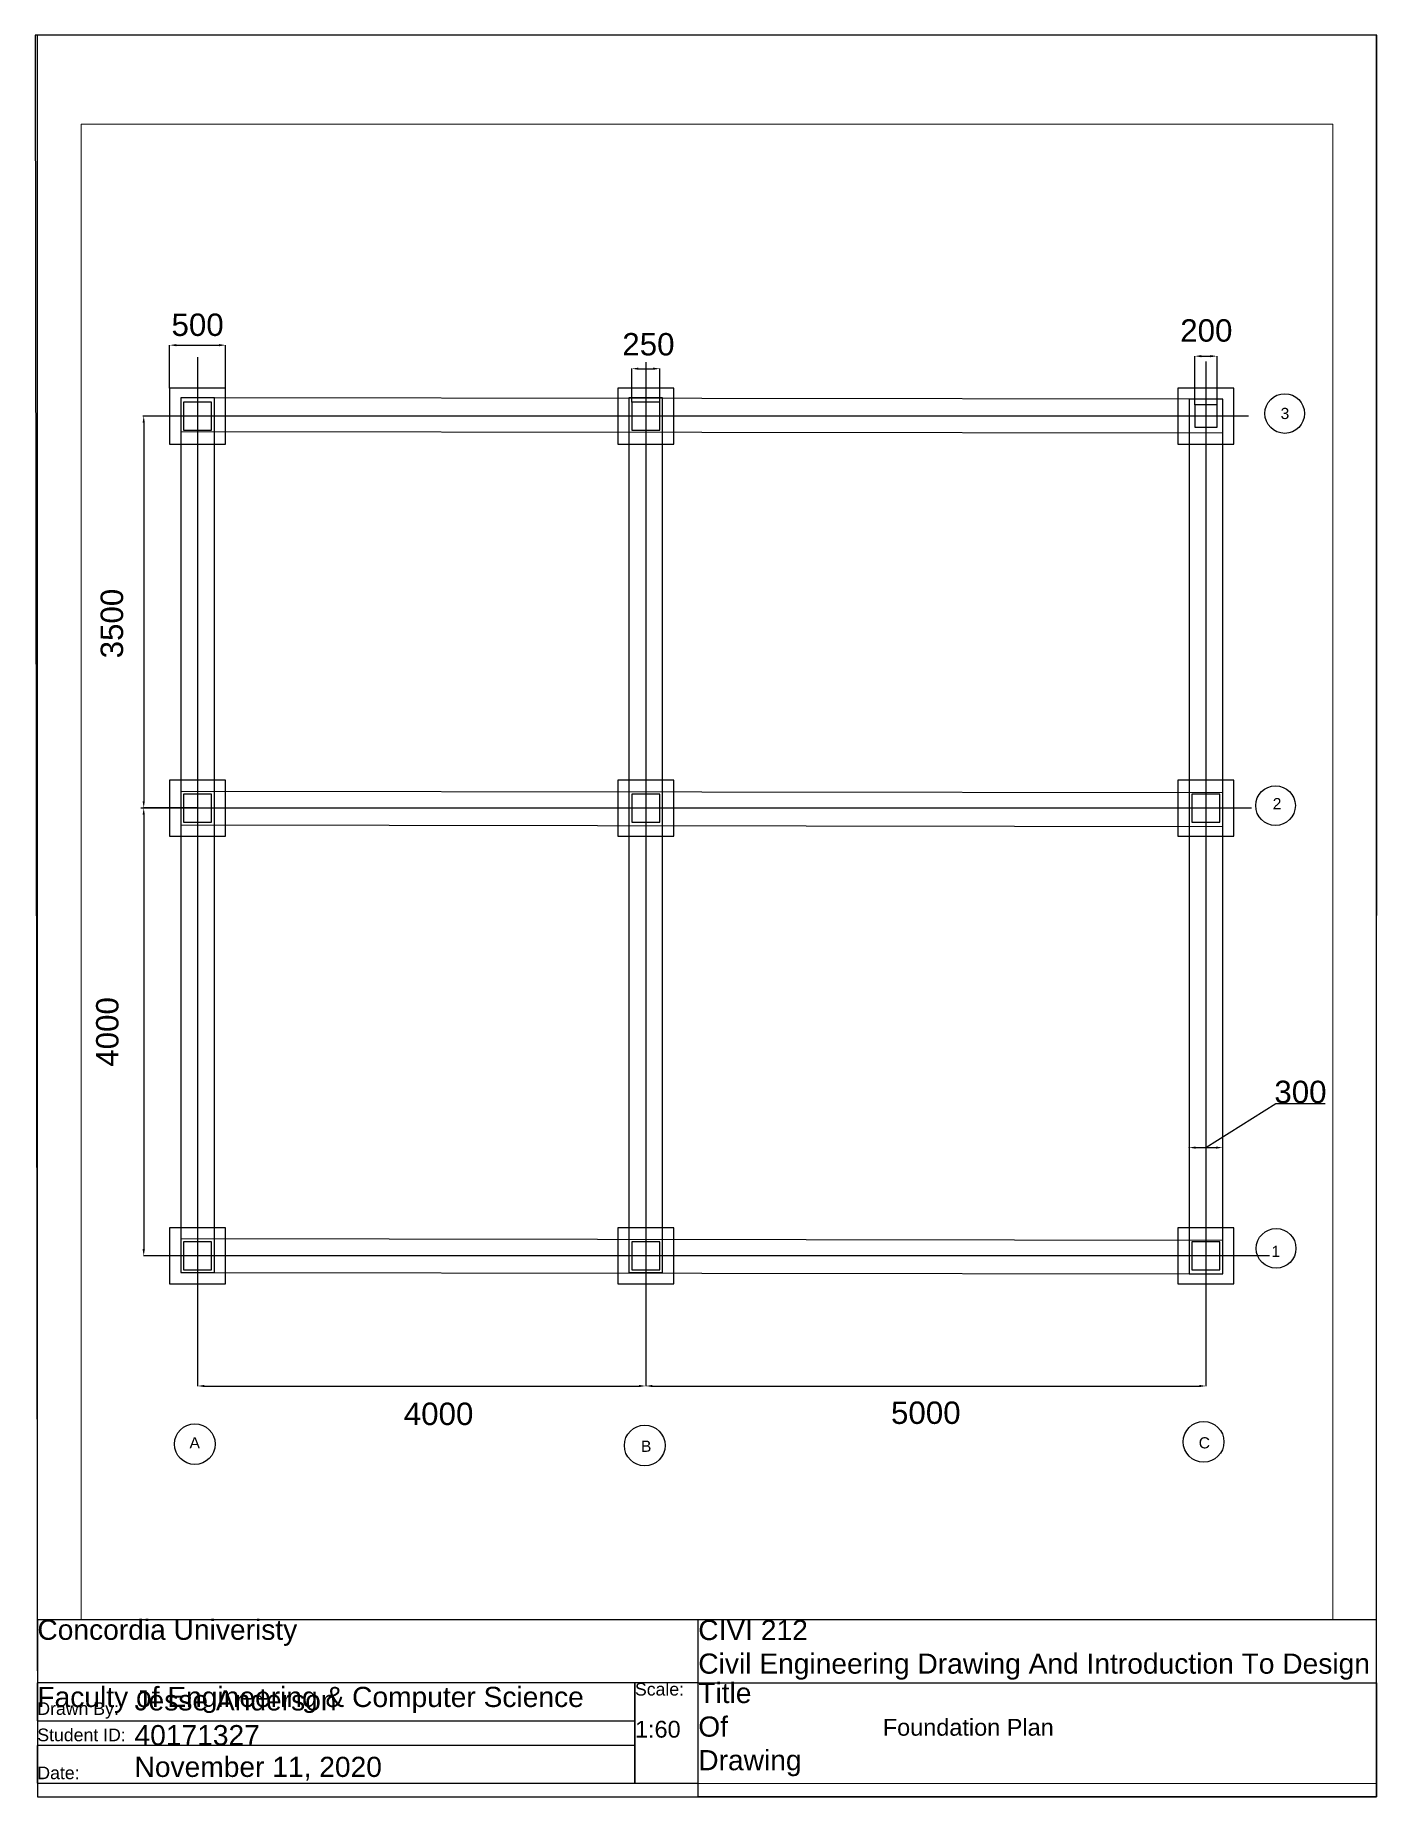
# Paper-space layout 'Foundation Plan' of a CAD drawing. Header units: millimetres. Extents: x 0 to 200, y 1 to 263.
# The model-space entities are those that its viewports show. They can reach past a viewport. Long polylines and large blocks are cut down to what shows.
import ezdxf

# ---------------------------------------------------------------- set-up
doc = ezdxf.new("R2010")
doc.units = ezdxf.units.MM
doc.linetypes.add('PHANTOMX2', pattern=[127, 63.5, -12.7, 12.7, -12.7, 12.7, -12.7])
doc.layers.get('0').update_dxf_attribs({"lineweight": 30})
doc.layers.add('Centreline', color=7, linetype='Continuous', plot=False)
doc.styles.add('Annotative', font='arial.ttf')
doc.styles.get("Standard").update_dxf_attribs({"font": 'arial.ttf', "height": 100})
doc.dimstyles.new('Annotative', dxfattribs={"dimscale": 0, "dimtxt": 100, "dimasz": 60, "dimexe": 1.25, "dimexo": 0.625, "dimtad": 1, "dimtxsty": 'Standard', "dimcen": 2.5, "dimadec": 0, "dimazin": 0, "dimtfac": 1, "dimtmove": 0, "dimatfit": 3, "dimfxl": 1, "dimarcsym": 0})

# ---------------------------------------------------------------- blocks, each defined once
blk = doc.blocks.new('*U0')
at = {"color": 0, "linetype": 'PHANTOMX2', "lineweight": -3, "transparency": 16777216}
blk.add_line((0, 8025), (0, -340), dxfattribs=at)
blk = doc.blocks.new('*U1')
at = {"color": 0, "linetype": 'PHANTOMX2', "lineweight": -3, "transparency": 16777216}
blk.add_line((9567, 0), (-441, 0), dxfattribs=at)
blk = doc.blocks.new('*U2')
at = {"color": 0, "linetype": 'PHANTOMX2', "lineweight": -3, "transparency": 16777216}
blk.add_line((0, 7988), (0, -455), dxfattribs=at)
blk = doc.blocks.new('*U3')
at = {"color": 0, "linetype": 'PHANTOMX2', "lineweight": -3, "transparency": 16777216}
blk.add_line((9380, 0), (-488, 0), dxfattribs=at)
blk = doc.blocks.new('*U4')
at = {"color": 0, "linetype": 'PHANTOMX2', "lineweight": -3, "transparency": 16777216}
blk.add_line((9407, 0), (-506, 0), dxfattribs=at)
blk = doc.blocks.new('*U5')
at = {"color": 0, "linetype": 'PHANTOMX2', "lineweight": -3, "transparency": 16777216}
blk.add_line((0, 483), (0, -7984), dxfattribs=at)
blk = doc.blocks.new('*D12')
at = {"color": 0, "lineweight": -2, "transparency": 16777216}
for p, q in [((-2316, -1747), (-2797, -1747)), ((-2796, -1807), (-2796, -5687)), ((-2316, -5747), (-2797, -5747))]:
    blk.add_line(p, q, dxfattribs=at)
at = {"color": 0, "lineweight": -3, "transparency": 16777216}
for points in [[(-2806, -1807), (-2786, -1807), (-2796, -1747)], [(-2806, -5687), (-2786, -5687), (-2796, -5747)]]:
    blk.add_solid(points, dxfattribs=at)
at = {"layer": 'Defpoints', "color": 0, "lineweight": -3, "transparency": 16777216}
for p in [(-2315, -1747), (-2796, -5747), (-2315, -5747)]:
    blk.add_point(p, dxfattribs=at)
at = {"color": 0, "lineweight": -3, "transparency": 16777216, "insert": (-3120, -3747), "char_height": 100, "attachment_point": 5, "rotation": 90}
blk.add_mtext('{\\H2x;4000}', dxfattribs=at)
blk = doc.blocks.new('*D13')
at = {"color": 0, "lineweight": -2, "transparency": 16777216}
for p, q in [((-2316, 1753), (-2797, 1753)), ((-2796, 1693), (-2796, -1687)), ((-2316, -1747), (-2797, -1747))]:
    blk.add_line(p, q, dxfattribs=at)
at = {"color": 0, "lineweight": -3, "transparency": 16777216}
for points in [[(-2806, 1693), (-2786, 1693), (-2796, 1753)], [(-2806, -1687), (-2786, -1687), (-2796, -1747)]]:
    blk.add_solid(points, dxfattribs=at)
at = {"layer": 'Defpoints', "color": 0, "lineweight": -3, "transparency": 16777216}
for p in [(-2315, 1753), (-2796, -1747), (-2315, -1747)]:
    blk.add_point(p, dxfattribs=at)
at = {"color": 0, "lineweight": -3, "transparency": 16777216, "insert": (-3079, -100), "char_height": 100, "attachment_point": 5, "rotation": 90}
blk.add_mtext('{\\H2x;3500}', dxfattribs=at)
blk = doc.blocks.new('*D6')
at = {"color": 0, "lineweight": -2, "transparency": 16777216}
for p, q in [((-2315, -5748), (-2315, -6910)), ((1685, -5748), (1685, -6910)), ((-2255, -6909), (1625, -6909))]:
    blk.add_line(p, q, dxfattribs=at)
at = {"color": 0, "lineweight": -3, "transparency": 16777216}
for points in [[(-2255, -6899), (-2255, -6919), (-2315, -6909)], [(1625, -6899), (1625, -6919), (1685, -6909)]]:
    blk.add_solid(points, dxfattribs=at)
at = {"layer": 'Defpoints', "color": 0, "lineweight": -3, "transparency": 16777216}
for p in [(-2315, -5747), (1685, -5747), (1685, -6909)]:
    blk.add_point(p, dxfattribs=at)
at = {"color": 0, "lineweight": -3, "transparency": 16777216, "insert": (-164, -7159), "char_height": 100, "attachment_point": 5}
blk.add_mtext('{\\H2x;4000}', dxfattribs=at)
blk = doc.blocks.new('*D11')
at = {"color": 0, "lineweight": -2, "transparency": 16777216}
for p, q in [((1685, -5748), (1685, -6910)), ((6685, -5748), (6685, -6910)), ((1745, -6909), (6625, -6909))]:
    blk.add_line(p, q, dxfattribs=at)
at = {"color": 0, "lineweight": -3, "transparency": 16777216}
for points in [[(1745, -6899), (1745, -6919), (1685, -6909)], [(6625, -6899), (6625, -6919), (6685, -6909)]]:
    blk.add_solid(points, dxfattribs=at)
at = {"layer": 'Defpoints', "color": 0, "lineweight": -3, "transparency": 16777216}
for p in [(1685, -5747), (6685, -5747), (6685, -6909)]:
    blk.add_point(p, dxfattribs=at)
at = {"color": 0, "lineweight": -3, "transparency": 16777216, "insert": (4185, -7149), "char_height": 100, "attachment_point": 5}
blk.add_mtext('{\\H2x;5000}', dxfattribs=at)
blk = doc.blocks.new('*D9')
at = {"color": 0, "lineweight": -2, "transparency": 16777216}
for p, q in [((6585, 1853), (6585, 2289)), ((6645, 2288), (6725, 2288)), ((6785, 1853), (6785, 2289))]:
    blk.add_line(p, q, dxfattribs=at)
at = {"color": 0, "lineweight": -3, "transparency": 16777216}
for points in [[(6645, 2298), (6645, 2278), (6585, 2288)], [(6725, 2298), (6725, 2278), (6785, 2288)]]:
    blk.add_solid(points, dxfattribs=at)
at = {"layer": 'Defpoints', "color": 0, "lineweight": -3, "transparency": 16777216}
for p in [(6785, 2288), (6585, 1853), (6785, 1853)]:
    blk.add_point(p, dxfattribs=at)
at = {"color": 0, "lineweight": -3, "transparency": 16777216, "insert": (6689, 2516), "char_height": 100, "attachment_point": 5, "style": 'Annotative'}
blk.add_mtext('{\\H2x;200}', dxfattribs=at)
blk = doc.blocks.new('*D8')
at = {"color": 0, "lineweight": -2, "transparency": 16777216}
for p, q in [((1560, 1878), (1560, 2178)), ((1620, 2176), (1750, 2176)), ((1810, 1878), (1810, 2178))]:
    blk.add_line(p, q, dxfattribs=at)
at = {"color": 0, "lineweight": -3, "transparency": 16777216}
for points in [[(1620, 2186), (1620, 2166), (1560, 2176)], [(1750, 2186), (1750, 2166), (1810, 2176)]]:
    blk.add_solid(points, dxfattribs=at)
at = {"layer": 'Defpoints', "color": 0, "lineweight": -3, "transparency": 16777216}
for p in [(1810, 2176), (1560, 1878), (1810, 1878)]:
    blk.add_point(p, dxfattribs=at)
at = {"color": 0, "lineweight": -3, "transparency": 16777216, "insert": (1709, 2393), "char_height": 100, "attachment_point": 5}
blk.add_mtext('{\\H2x;250}', dxfattribs=at)
blk = doc.blocks.new('*D10')
at = {"color": 0, "lineweight": -2, "transparency": 16777216}
for p, q in [((6685, -4780), (7308, -4387)), ((7308, -4387), (7750, -4387)), ((6535, -4783), (6535, -4779)), ((6595, -4780), (6775, -4780)), ((6835, -4783), (6835, -4779))]:
    blk.add_line(p, q, dxfattribs=at)
at = {"color": 0, "lineweight": -3, "transparency": 16777216}
for points in [[(6595, -4770), (6595, -4790), (6535, -4780)], [(6775, -4770), (6775, -4790), (6835, -4780)]]:
    blk.add_solid(points, dxfattribs=at)
at = {"layer": 'Defpoints', "color": 0, "lineweight": -3, "transparency": 16777216}
for p in [(6535, -4784), (6835, -4780), (6835, -4784)]:
    blk.add_point(p, dxfattribs=at)
at = {"color": 0, "lineweight": -3, "transparency": 16777216, "insert": (7529, -4284), "char_height": 100, "attachment_point": 5}
blk.add_mtext('{\\H2x;300}', dxfattribs=at)
blk = doc.blocks.new('*D7')
at = {"color": 0, "lineweight": -2, "transparency": 16777216}
for p, q in [((-2565, 2003), (-2565, 2387)), ((-2505, 2386), (-2125, 2386)), ((-2065, 2003), (-2065, 2387))]:
    blk.add_line(p, q, dxfattribs=at)
at = {"color": 0, "lineweight": -3, "transparency": 16777216}
for points in [[(-2505, 2396), (-2505, 2376), (-2565, 2386)], [(-2125, 2396), (-2125, 2376), (-2065, 2386)]]:
    blk.add_solid(points, dxfattribs=at)
at = {"layer": 'Defpoints', "color": 0, "lineweight": -3, "transparency": 16777216}
for p in [(-2065, 2386), (-2565, 2003), (-2065, 2003)]:
    blk.add_point(p, dxfattribs=at)
at = {"color": 0, "lineweight": -3, "transparency": 16777216, "insert": (-2315, 2567), "char_height": 100, "attachment_point": 5}
blk.add_mtext('{\\H2x;500}', dxfattribs=at)

msp = doc.modelspace()

# ---------------------------------------------------------------- linework, layer by layer
at = {"color": 40, "lineweight": -3, "true_color": 0xf8d731}
for points in [[(-2565.032, 1502.504), (-2065.032, 1502.504), (-2065.032, 2002.504), (-2565.032, 2002.504)], [(-2565.032, -1997.496), (-2065.032, -1997.496), (-2065.032, -1497.496), (-2565.032, -1497.496)], [(1434.968, -1997.496), (1934.968, -1997.496), (1934.968, -1497.496), (1434.968, -1497.496)]]:
    msp.add_lwpolyline(points, close=True, dxfattribs=at)
at = {"color": 116, "lineweight": -3, "true_color": 0x136734}
for points in [[(-2465.032, -5894.585), (-2165.032, -5894.585), (-2165.032, 1916.204), (-2465.032, 1916.204)], [(-2465.032, 1616.204), (6834.968, 1602.504), (6834.968, 1902.504), (-2465.032, 1916.204)], [(1534.968, -5894.585), (1834.968, -5894.585), (1834.968, 1916.204), (1534.968, 1916.204)], [(6534.968, -5908.352), (6834.968, -5908.352), (6834.968, 1902.437), (6534.968, 1902.437)], [(-2465.032, -1898.407), (6834.968, -1912.107), (6834.968, -1612.107), (-2465.032, -1598.407)], [(-2465.032, -5894.585), (6834.968, -5908.285), (6834.968, -5608.285), (-2465.032, -5594.585)]]:
    msp.add_lwpolyline(points, close=True, dxfattribs=at)
at = {"color": 2, "lineweight": -3, "true_color": 0xf1eb1f}
for points in [[(1434.968, 1502.504), (1934.968, 1502.504), (1934.968, 2002.504), (1434.968, 2002.504)], [(6434.968, 1502.504), (6934.968, 1502.504), (6934.968, 2002.504), (6434.968, 2002.504)], [(6434.968, -1997.496), (6934.968, -1997.496), (6934.968, -1497.496), (6434.968, -1497.496)], [(-2565.032, -5997.496), (-2065.032, -5997.496), (-2065.032, -5497.496), (-2565.032, -5497.496)], [(1434.968, -5997.496), (1934.968, -5997.496), (1934.968, -5497.496), (1434.968, -5497.496)], [(6434.968, -5997.496), (6934.968, -5997.496), (6934.968, -5497.496), (6434.968, -5497.496)]]:
    msp.add_lwpolyline(points, close=True, dxfattribs=at)
at = {"color": 30, "lineweight": -3, "true_color": 0xf26722}
for points in [[(-2440.032, 1627.504), (-2190.032, 1627.504), (-2190.032, 1877.504), (-2440.032, 1877.504)], [(1559.968, 1627.504), (1809.968, 1627.504), (1809.968, 1877.504), (1559.968, 1877.504)], [(6584.968, 1652.504), (6784.968, 1652.504), (6784.968, 1852.504), (6584.968, 1852.504)], [(-2440.032, -1872.496), (-2190.032, -1872.496), (-2190.032, -1622.496), (-2440.032, -1622.496)], [(1559.968, -1872.496), (1809.968, -1872.496), (1809.968, -1622.496), (1559.968, -1622.496)], [(6559.968, -1872.496), (6809.968, -1872.496), (6809.968, -1622.496), (6559.968, -1622.496)], [(-2440.032, -5872.496), (-2190.032, -5872.496), (-2190.032, -5622.496), (-2440.032, -5622.496)], [(1559.968, -5872.496), (1809.968, -5872.496), (1809.968, -5622.496), (1559.968, -5622.496)], [(6559.968, -5872.496), (6809.968, -5872.496), (6809.968, -5622.496), (6559.968, -5622.496)]]:
    msp.add_lwpolyline(points, close=True, dxfattribs=at)
at = {"layer": 'Centreline', "lineweight": -3}
for centre, radius in [((7388.377, 1775.45), 177.007), ((7306.809, -1726.082), 177.007), ((7311.618, -5679.809), 177.007), ((6664.417, -7407.47), 181.769), ((-2340.042, -7427.8), 181.769), ((1676.322, -7440.403), 181.769)]:
    msp.add_circle(centre, radius, dxfattribs=at)

# ---------------------------------------------------------------- block references
at = {"color": 1, "linetype": 'PHANTOMX2', "lineweight": -3}
for name, p in [('*U0', (-2315.032, -5747.496)), ('*U2', (6684.968, -5747.496)), ('*U1', (-2315.032, -5747.496))]:
    msp.add_blockref(name, p, dxfattribs=at)
at = {"color": 240, "linetype": 'PHANTOMX2', "lineweight": -3, "true_color": 0xed1f24}
for name, p in [('*U5', (1684.968, 1752.504)), ('*U3', (-2315.032, 1752.504)), ('*U4', (-2315.032, -1747.496))]:
    msp.add_blockref(name, p, dxfattribs=at)

# ---------------------------------------------------------------- texts
at = {"lineweight": -3, "char_height": 100, "attachment_point": 1}
for s, insert, width in [('3', (7351.896, 1826.394), 493.98673), ('2', (7281.36, -1658.623), 417.00181), ('1', (7269.844, -5657.099), 340.01678), ('A', (-2387.269, -7366.41), 510.06865), ('C', (6620.816, -7366.41), 346.86078), ('B', (1642.344, -7396.991), 224.43927)]:
    msp.add_mtext(s, dxfattribs=dict(at, insert=insert, width=width))

# ---------------------------------------------------------------- dimensions: what is measured, and where the dimension line sits
at = {"lineweight": -3}
for base, p1, p2, text, picture, middle in [((-2065.032, 2386.014), (-2565.032, 2002.504), (-2065.032, 2002.504), '{\\H2x;500}', '*D7', (-2315.032, 2566.578)), ((1809.968, 2176.436), (1559.968, 1877.504), (1809.968, 1877.504), '{\\H2x;250}', '*D8', (1708.744, 2393.476)), ((6834.968, -4780.416), (6534.968, -4783.722), (6834.968, -4783.722), '{\\H2x;300}', '*D10', (7308.667, -4387.022)), ((1684.968, -6908.899), (-2315.032, -5747.496), (1684.968, -5747.496), '{\\H2x;4000}', '*D6', (-163.872, -7158.918)), ((6684.968, -6908.899), (1684.968, -5747.496), (6684.968, -5747.496), '{\\H2x;5000}', '*D11', (4184.968, -7148.918))]:
    dim = msp.add_linear_dim(base=base, p1=p1, p2=p2, text=text, dimstyle='Annotative', dxfattribs=at)
    dim.commit()
    dim.dimension.update_dxf_attribs({"geometry": picture, "text_midpoint": middle, "dimtype": 160})
dim = msp.add_linear_dim(base=(6784.968, 2287.597), p1=(6584.968, 1852.504), p2=(6784.968, 1852.504), text='{\\H2x;200}', dimstyle='Annotative', override={"dimtxsty": 'Annotative'}, dxfattribs=at)
dim.commit()
dim.dimension.update_dxf_attribs({"geometry": '*D9', "text_midpoint": (6689.2, 2516.253), "dimtype": 160})
for base, p1, p2, text, picture, middle in [((-2796.036, -1747.496), (-2315.032, 1752.504), (-2315.032, -1747.496), '{\\H2x;3500}', '*D13', (-3078.919, -99.679)), ((-2796.036, -5747.496), (-2315.032, -1747.496), (-2315.032, -5747.496), '{\\H2x;4000}', '*D12', (-3120.07, -3747.496))]:
    dim = msp.add_linear_dim(base=base, p1=p1, p2=p2, angle=90, text=text, dimstyle='Annotative', override={"dimtmove": 2}, dxfattribs=at)
    dim.commit()
    dim.dimension.update_dxf_attribs({"geometry": picture, "text_midpoint": middle, "dimtype": 160})

psp = doc.layouts.new('Foundation Plan')

# ---------------------------------------------------------------- linework, layer by layer
at = {"layer": 'Centreline', "lineweight": -3}
for p, q in [((98.77, 17.72), (98.77, 27.13)), ((89.35, 3.27), (89.35, 17.72))]:
    psp.add_line(p, q, dxfattribs=at)
for points in [[(0.47, 0.77), (199.68, 0.77), (199.71, 262.96), (0.13, 262.96)], [(0.44, 27.13), (199.68, 27.13), (199.68, 262.96), (0.44, 262.96)], [(0.45, 2.73), (199.68, 2.77), (199.68, 27.13), (0.45, 27.09)], [(0.44, 12.07), (89.35, 12.07), (89.35, 17.72), (0.44, 17.72)], [(98.77, 17.72), (89.35, 17.72), (89.35, 2.77), (98.77, 2.77)], [(199.68, 0.77), (98.77, 0.77), (98.77, 17.72), (199.68, 17.71)], [(0.44, 2.77), (89.35, 2.77), (89.35, 8.42), (0.44, 8.42)]]:
    psp.add_lwpolyline(points, close=True, dxfattribs=at)

# ---------------------------------------------------------------- texts
at = {"layer": 'Centreline', "lineweight": -3, "attachment_point": 1, "style": 'Annotative'}
for s, insert, char_height, width in [('Concordia Univeristy\\P\\PFaculty of Engineering & Computer Science', (0.45, 27.13), 3, 92.5244), ('CIVI 212\\PCivil Engineering Drawing And Introduction To Design', (98.77, 27.09), 3, 120.498), ('Jesse Anderson', (14.9, 16.62), 3, 43.9039), ('Scale:', (89.35, 17.72), 1.883, 9.4139), ('Title Of Drawing', (98.77, 17.72), 3, 11.7378), ('Drawn By:', (0.44, 14.84), 1.883, 14.4624), ('Student ID:', (0.44, 10.92), 1.8828, 14.4624), ('40171327 ', (14.9, 11.44), 3, 43.9039), ('1:60', (89.35, 12.07), 2.5, 9.4139), ('Foundation Plan', (126.22, 12.36), 2.5, 73.4653), ('Date:', (0.44, 5.27), 1.883, 14.4624), ('November 11, 2020', (14.9, 6.72), 3, 43.9039)]:
    psp.add_mtext(s, dxfattribs=dict(at, insert=insert, char_height=char_height, width=width))

# ---------------------------------------------------------------- viewports
at = {"layer": 'Centreline', "lineweight": -3}
psp.add_viewport(center=(100.06, 138.43), size=(186.21, 222.603), view_center_point=(2231.356, -2317.672), view_height=13356.209, dxfattribs=at)

doc.saveas('drawing.dxf')
